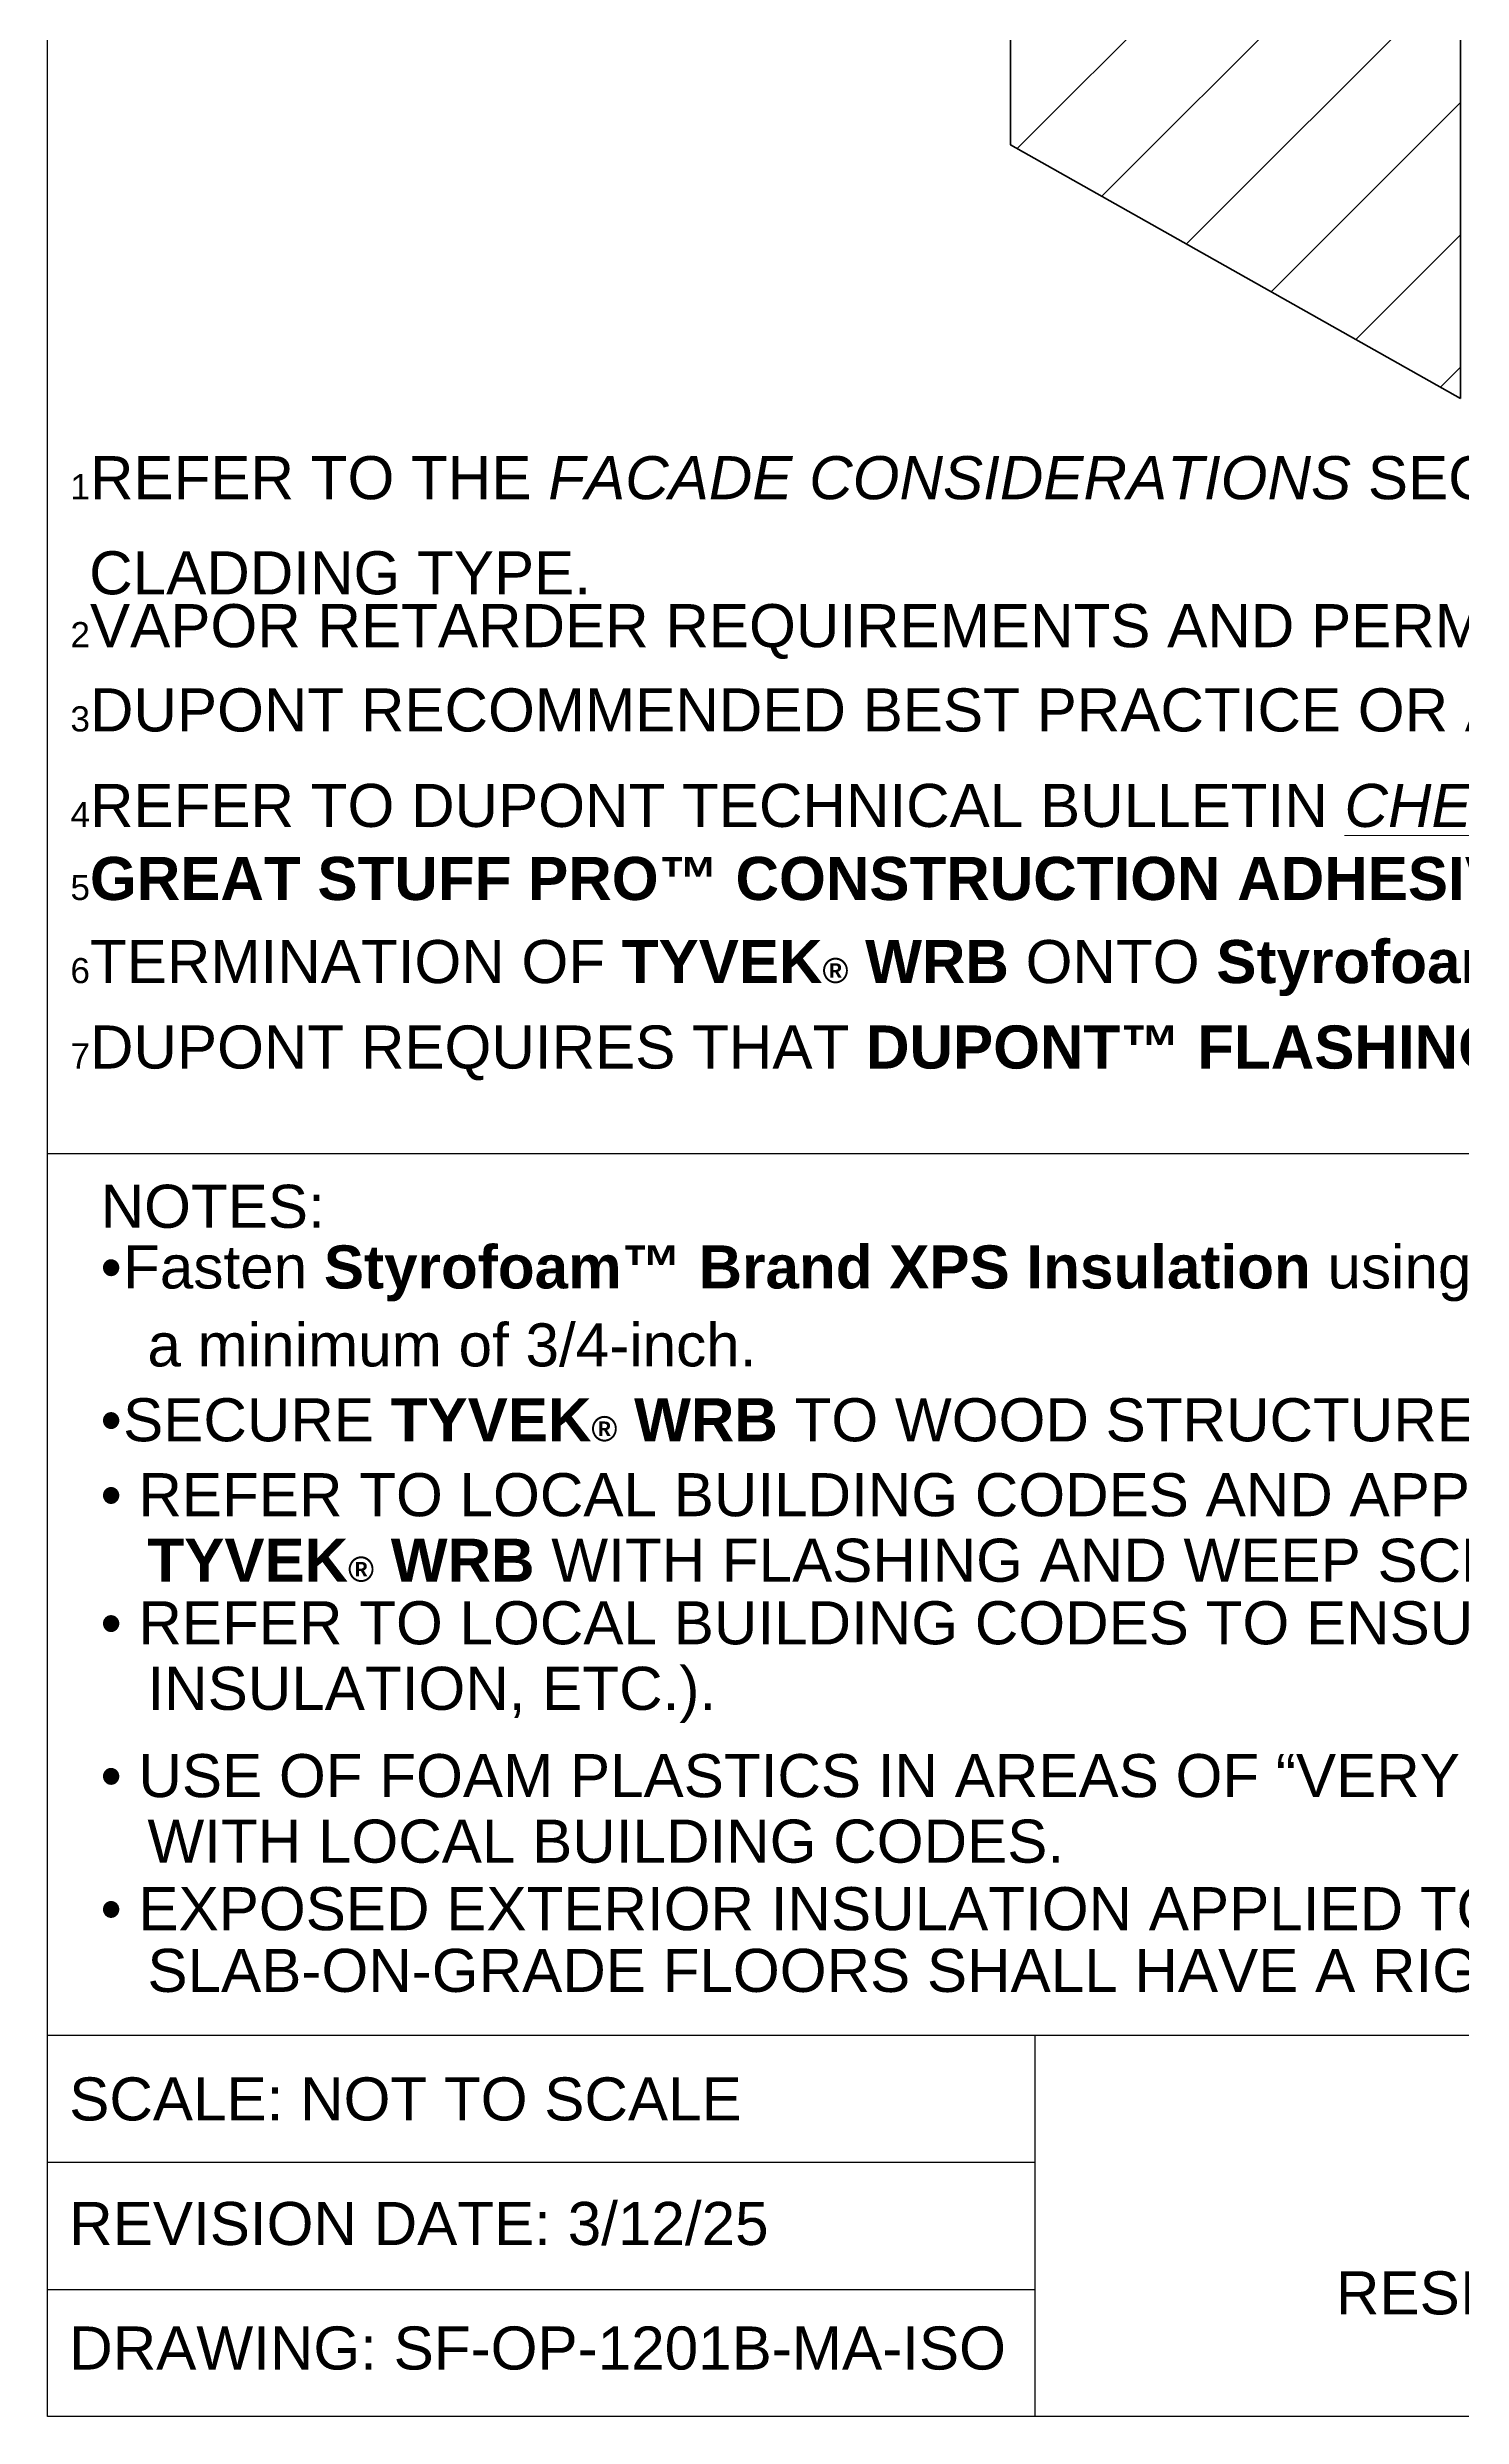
# Model space of a CAD drawing. Extents: x 26 to 600, y -763 to -29.
# Drawn here: x 26.5 to 177.4, y -762.8 to -509.8 of the extents above; entities that cross this region are included whole.
import ezdxf

# ---------------------------------------------------------------- set-up
doc = ezdxf.new("R2010")
doc.units = 0
doc.header["$MEASUREMENT"] = 0
for name, color, linetype, lineweight in [('background', 7, 'Continuous', 0), ('foundation', 7, 'Continuous', 0), ('text', 7, 'Continuous', 0)]:
    doc.layers.add(name, color=color, linetype=linetype, lineweight=lineweight)

msp = doc.modelspace()

# ---------------------------------------------------------------- hatches: boundary and pattern name
at = {"layer": 'foundation', "true_color": 0x000000, "transparency": 33554687}
h = msp.add_hatch(dxfattribs=at)
h.set_pattern_fill('_U', color=18, scale=10, angle=45, style=2, pattern_type=0)
h.set_pattern_definition([(45, (0, 0), (-7.07107, 7.07107), [])])
h.paths.add_polyline_path([(177.33, -547.24), (129.29, -520.17), (129.29, -475.25), (177.33, -502.32)])

# ---------------------------------------------------------------- linework, layer by layer
at = {"layer": 'background', "color": 250, "lineweight": 25, "true_color": 0x231f20}
for p, q in [((26.46, -627.89), (585.42, -627.89)), ((26.46, -722.04), (429.12, -722.04)), ((131.88, -722.04), (131.88, -762.78)), ((26.46, -735.6), (131.88, -735.6)), ((26.46, -749.22), (131.88, -749.22))]:
    msp.add_line(p, q, dxfattribs=at)
msp.add_lwpolyline([(585.42, -762.78), (26.46, -762.78), (26.46, -29.1), (585.42, -29.1)], close=True, dxfattribs=at)
at = {"layer": 'foundation', "color": 250, "lineweight": 35, "true_color": 0x231f20}
msp.add_lwpolyline([(177.33, -547.24), (129.29, -520.17), (129.29, -475.25), (177.33, -502.32)], close=True, dxfattribs=at)

# ---------------------------------------------------------------- texts
at = {"layer": 'text', "char_height": 0.2, "attachment_point": 7}
for s, insert in [('\\C250;\\c2105123;\\FArial|b0|i0|c1;\\H2.682966;\\W1.000000;1\\H4.602000;REFER TO THE \\FArial Italic|b0|i1|c1;FACADE CONSIDERATIONS\\FArial|b0|i0|c1; SECTION OF THE APPLICABLE DUPONT INSTALLATION GUIDELINES TO HELP DETERMINE THE APPROPRIATE \\C165;\\c11033150;\\FArial Bold|b1|i0|c1;TYVEK\\H2.682966;®\\H4.602000; WRB\\C250;\\c2105123;\\FArial|b0|i0|c1; FOR THE ', (28.92, -558.08)), ('\\C250;\\c2105123;\\FArial|b0|i0|c1;\\H4.602000;\\W1.000000;CLADDING TYPE.', (30.92, -568.24)), ('\\C250;\\c2105123;\\FArial|b0|i0|c1;\\H2.682966;\\W1.000000;2\\H4.602000;VAPOR RETARDER REQUIREMENTS AND PERMITTED USE PER APPLICABLE BUILDING CODES.', (28.92, -575.08)), ('\\C250;\\c2105123;\\FArial|b0|i0|c1;\\H2.682966;\\W1.000000;3\\H4.602000;DUPONT RECOMMENDED BEST PRACTICE OR AS REQUIRED BY CODE.', (28.92, -584.08)), ('\\C250;\\c2039586;\\FArial|b0|i0|c1;\\H2.682966;\\W1.000000;4\\H4.602000;REFER TO DUPONT TECHNICAL BULLETIN \\L\\C156;\\c8275735;\\FArial Italic|b0|i1|c1;CHEMICA\\l\\LL\\l\\L COM\\l\\LPA\\l\\LTIBILIT\\l\\LY\\l\\L O\\l\\LF\\l\\L REPRESEN\\l\\LTA\\l\\LTIVE BUILDING SEALANTS\\l\\L \\l\\LAND\\l\\L \\l\\LADHESIVES/PRIMERS\\l\\C250;\\c2039586;\\FArial|b0|i0|c1; FOR MORE INFORMATION.', (28.92, -593.08)), ('\\C250;\\c2105123;\\FArial|b0|i0|c1;\\H2.682966;\\W1.000000;5\\C43;\\c4370683;\\FArial Bold|b1|i0|c1;\\H4.602000;GREAT STUFF PRO™ CONSTRUCTION ADHESIVE\\C250;\\c2105123;\\FArial|b0|i0|c1;,\\C43;\\c4370683;\\FArial Bold|b1|i0|c1; GREAT STUFF PRO™ GAPS & CRACKS INSULATING FOAM SEALANT\\C250;\\c2105123;\\FArial|b0|i0|c1; AT THESE LOCATIONS IS ONLY REQUIRED FOR AIR SEALING.', (28.92, -602.08)), ('\\C250;\\c2105123;\\FArial|b0|i0|c1;\\H2.682966;\\W1.000000;6\\H4.602000;TERMINATION OF \\C165;\\c11033150;\\FArial Bold|b1|i0|c1;TYVEK\\H2.682966;®\\H4.602000; WRB\\C250;\\c2105123;\\FArial|b0|i0|c1; ONTO \\C9;\\c12499641;\\FArial Bold|b1|i0|c1;Styrofoam™ Brand XPS Insulation\\C250;\\c2105123;\\FArial|b0|i0|c1; WITH CHEMICALLY-COMPATIBLE SEALANT APPROVED FOR SINGLE-FAMILY BUILDINGS ONLY.', (28.92, -611.08)), ('\\C250;\\c2105123;\\FArial|b0|i0|c1;\\H2.682966;\\W1.000000;7\\H4.602000;DUPONT REQUIRES THAT \\C217;\\c9447809;\\FArial Bold|b1|i0|c1;DUPONT™ FLASHING TAPE\\C250;\\c2105123;\\FArial|b0|i0|c1; BE COVERED WITHIN 120 DAYS OF INSTALLATION, \\C17;\\c3155065;\\FArial Bold|b1|i0|c1;DUPONT™ STRAIGHTFLASH™\\C250;\\c2105123;\\FArial|b0|i0|c1; MUST BE COVERED WITHIN 270 DAYS.', (28.92, -620.08)), ('\\C250;\\c2105123;\\FArial|b0|i0|c1;\\H4.602000;\\W1.000000;NOTES:', (32.14, -635.89)), ('\\C250;\\c2105123;\\FArial|b0|i0|c1;\\H4.602000;\\W1.000000;•^IFasten \\C9;\\c12499641;\\FArial Bold|b1|i0|c1;Styrofoam™ Brand XPS Insulation\\C250;\\c2105123;\\FArial|b0|i0|c1; using 1" cap fasteners long enough to penetrate framing ^C', (32.14, -643.69)), ('\\C250;\\c2105123;\\FArial|b0|i0|c1;\\H4.602000;\\W1.000000;a minimum of 3/4-inch.', (37.14, -650.69)), ('\\C250;\\c2105123;\\FArial|b0|i0|c1;\\H4.602000;\\W1.000000;•^ISECURE \\C165;\\c11033150;\\FArial Bold|b1|i0|c1;TYVEK\\H2.682966;®\\H4.602000; WRB\\C250;\\c2105123;\\FArial|b0|i0|c1; TO WOOD STRUCTURE IN ACCORDANCE WITH APPLICABLE INSTALLATION GUIDELINES.', (32.14, -658.69)), ('\\C250;\\c2105123;\\FArial|b0|i0|c1;\\H4.602000;\\W1.000000;• REFER TO LOCAL BUILDING CODES AND APPLICABLE INSTALLATION GUIDELINES REGARDING USE AND INTEGRATION OF ', (32.14, -666.69)), ('\\C165;\\c11033150;\\FArial Bold|b1|i0|c1;\\H4.602000;\\W1.000000;TYVEK\\H2.682966;®\\H4.602000; WRB\\C250;\\c2105123;\\FArial|b0|i0|c1; WITH FLASHING AND WEEP SCREED.', (37.14, -673.69)), ('\\C250;\\c2105123;\\FArial|b0|i0|c1;\\H4.602000;\\W1.000000;• REFER TO LOCAL BUILDING CODES TO ENSURE MATERIAL SELECTION COMPLIANCE (ex. SHEATHING, FRAMING, ', (32.14, -681.69)), ('\\C250;\\c2105123;\\FArial|b0|i0|c1;\\H4.602000;\\W1.000000;INSULATION, ETC.).', (37.14, -688.69)), ('\\C250;\\c2105123;\\FArial|b0|i0|c1;\\H4.602000;\\W1.000000;• USE OF FOAM PLASTICS IN AREAS OF “VERY HEAVY TERMITE INFESTATION PROBABILITY” SHALL BE IN ACCORDANCE ', (32.14, -696.69)), ('\\C250;\\c2105123;\\FArial|b0|i0|c1;\\H4.602000;\\W1.000000;WITH LOCAL BUILDING CODES.', (37.14, -703.69)), ('\\C250;\\c2105123;\\FArial|b0|i0|c1;\\H4.602000;\\W1.000000;• EXPOSED EXTERIOR INSULATION APPLIED TO BASEMENT WALLS, CRAWL SPACE WALLS AND PERIMETER OF ', (32.14, -711.69)), ('\\C250;\\c2105123;\\FArial|b0|i0|c1;\\H4.602000;\\W1.000000;SLAB-ON-GRADE FLOORS SHALL HAVE A RIGID, OPAQUE, AND WEATHER-RESISTANT PROTECTIVE COVERING.', (37.14, -718.69)), ('\\C250;\\c2105123;\\FArial|b0|i0|c1;\\H4.602000;\\W1.000000;SCALE: NOT TO SCALE', (28.79, -731.22)), ('\\C250;\\c2105123;\\FArial|b0|i0|c1;\\H4.602000;\\W1.000000;REVISION DATE: 3/12/25', (28.79, -744.52)), ('\\C250;\\c2105123;\\FArial|b0|i0|c1;\\H4.602000;\\W1.000000;RESIDENTIAL WOOD FRAME STRUCTURE w/TYVEK\\H2.682966;®\\C165;\\c11033150;\\FArial Bold|b1|i0|c1;\\H4.602000; \\C250;\\c2105123;\\FArial|b0|i0|c1;WRB INSTALLED OVER ^C', (164.03, -751.93)), ('\\C250;\\c2105123;\\FArial|b0|i0|c1;\\H4.602000;\\W1.000000;DRAWING: SF-OP-1201B-MA-ISO', (28.79, -757.82))]:
    msp.add_mtext(s, dxfattribs=dict(at, insert=insert))

doc.saveas('drawing.dxf')
